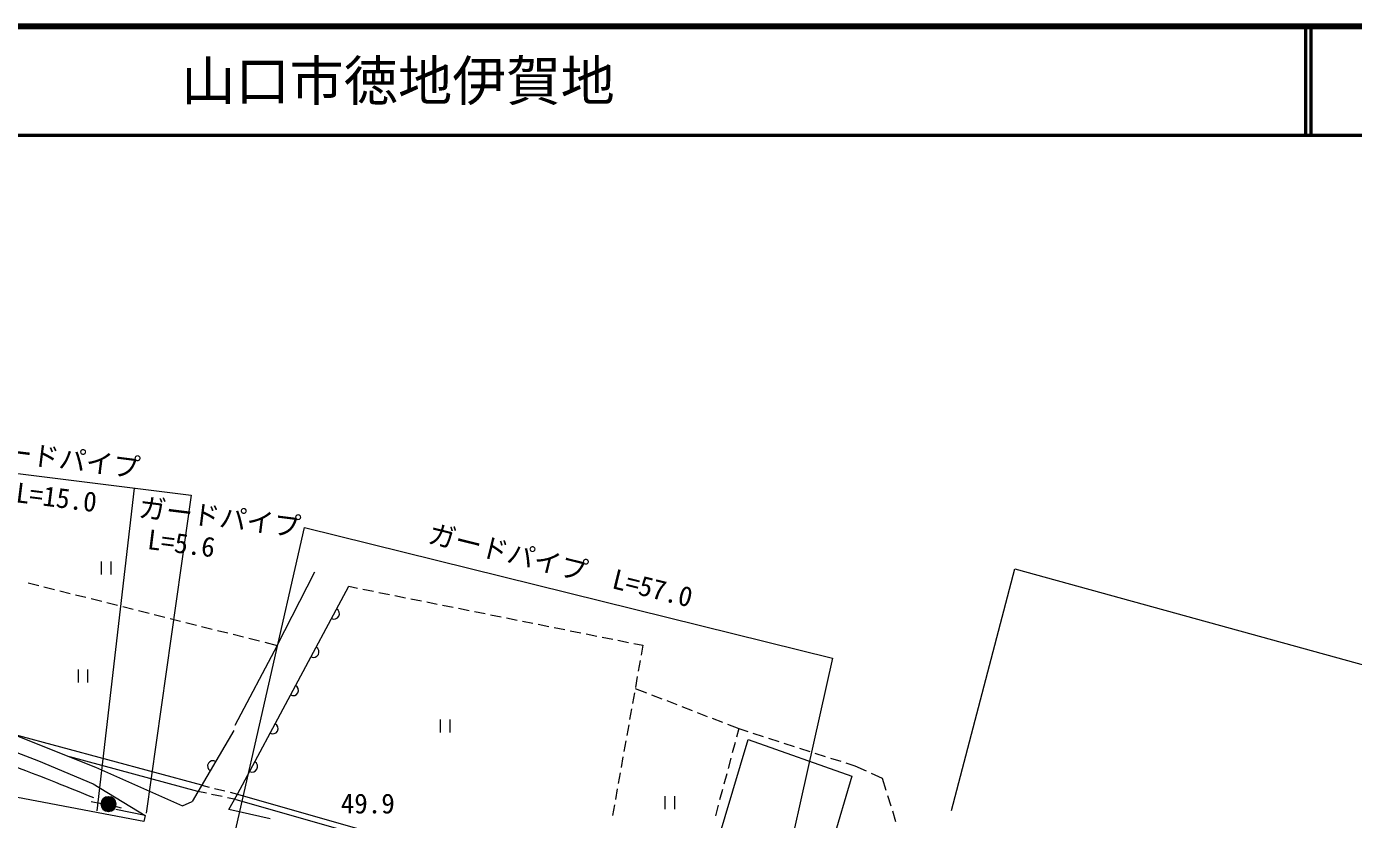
# Model space of a CAD drawing. Units: millimetres, scale not verified. Extents: x 40000 to 680000, y 20000 to 380000.
# Drawn here: x 390752 to 513186, y 306888 to 380000 of the extents above; entities that cross this region are included whole.
import ezdxf
from ezdxf.enums import TextEntityAlignment as Align

# ---------------------------------------------------------------- set-up
doc = ezdxf.new("R2010")
doc.units = ezdxf.units.MM
doc.header["$LTSCALE"] = 1000
doc.linetypes.add('CHAIN', pattern=[18.5, 12, -1.5, 3.5, -1.5])
for name, color, linetype, lineweight in [('M-BGD', 7, 'Continuous', 13), ('M-BMK', 2, 'CHAIN', 13), ('M-STR-HTXT', 7, 'Continuous', 13), ('M-TTL', 2, 'Continuous', 140), ('M-TTL-LINE', 7, 'Continuous', 50)]:
    doc.layers.add(name, color=color, linetype=linetype, lineweight=lineweight)
doc.layers.add('M-TTL-TXT', color=7, linetype='Continuous')
doc.styles.add('ＭＳ ゴシック', font='')
doc.styles.get('ＭＳ ゴシック').set_extended_font_data('MS Gothic')

msp = doc.modelspace()

# ---------------------------------------------------------------- hatches: boundary and pattern name
at = {"layer": 'M-BGD'}
msp.add_hatch(color=256, dxfattribs=at).paths.add_polyline_path([(398995, 308238, 0.97359), (397640, 308405, 0.01338), (397635, 308368, 0.41421), (398250, 307623, 0.41421)])

# ---------------------------------------------------------------- linework, layer by layer
for p, q in [((397653, 330667), (397653, 329467)), ((398553, 329467), (398553, 330667)), ((413868, 322941), (417352, 329707)), ((390902, 328710), (391872, 328466)), ((392357, 328344), (393327, 328101)), ((410217, 309226), (420479, 328386)), ((420479, 328386), (421301, 328221)), ((393812, 327979), (394782, 327735)), ((395267, 327613), (396237, 327370)), ((396722, 327248), (397691, 327004)), ((421792, 328123), (422772, 327926)), ((423262, 327828), (424243, 327632)), ((424733, 327534), (425714, 327337)), ((426204, 327239), (427184, 327043)), ((427675, 326945), (428655, 326748)), ((398176, 326883), (399146, 326639)), ((399631, 326517), (400601, 326274)), ((401086, 326152), (402056, 325908)), ((402541, 325786), (403511, 325543)), ((429145, 326650), (430126, 326454)), ((430616, 326355), (431597, 326159)), ((432087, 326061), (433068, 325864)), ((433558, 325766), (434538, 325570)), ((403996, 325421), (404966, 325177)), ((405450, 325056), (406420, 324812)), ((406905, 324690), (407875, 324447)), ((435029, 325472), (436009, 325275)), ((436499, 325177), (437480, 324981)), ((437970, 324883), (438951, 324686)), ((439441, 324588), (440422, 324392)), ((408360, 324325), (409330, 324081)), ((409815, 323959), (410785, 323716)), ((411270, 323594), (412240, 323350)), ((412725, 323229), (413868, 322941)), ((440912, 324293), (441892, 324097)), ((442383, 323999), (443363, 323803)), ((443853, 323704), (444834, 323508)), ((445324, 323410), (446305, 323213)), ((413868, 322941), (409957, 315555)), ((446795, 323115), (447617, 322951)), ((447617, 322951), (447452, 322024)), ((447365, 321531), (447189, 320547)), ((395507, 320710), (395507, 319510)), ((396407, 319510), (396407, 320710)), ((447101, 320055), (446926, 319070)), ((446838, 318578), (446663, 317593)), ((446910, 318977), (447964, 318567)), ((448430, 318386), (449362, 318024)), ((449829, 317843), (450761, 317481)), ((451227, 317300), (452159, 316938)), ((428927, 316115), (428927, 314915)), ((429827, 314915), (429827, 316115)), ((446575, 317101), (446400, 316117)), ((452625, 316757), (453557, 316395)), ((454023, 316214), (454956, 315852)), ((406914, 310047), (389577, 314725)), ((409888, 315080), (406027, 308545)), ((446312, 315624), (446137, 314640)), ((455422, 315671), (456476, 315262)), ((456476, 315262), (456265, 314476)), ((456476, 315262), (457305, 314996)), ((457782, 314843), (458734, 314538)), ((446049, 314148), (445874, 313163)), ((456135, 313993), (455874, 313028)), ((459210, 314385), (460162, 314080)), ((460638, 313927), (461591, 313622)), ((462067, 313469), (463019, 313164)), ((406567, 309459), (394733, 312672)), ((445786, 312671), (445611, 311686)), ((455744, 312545), (455484, 311579)), ((463495, 313011), (464447, 312706)), ((464923, 312553), (465876, 312248)), ((445523, 311194), (445348, 310210)), ((455354, 311097), (455094, 310131)), ((466352, 312095), (467181, 311829)), ((467181, 311829), (468215, 311367)), ((468671, 311163), (469705, 310700)), ((406914, 310047), (407595, 309877)), ((469705, 310700), (470051, 309581)), ((396706, 308552), (397655, 308346)), ((407342, 309297), (406567, 309459)), ((408810, 308989), (407831, 309194)), ((408080, 309757), (409051, 309515)), ((410074, 308724), (409299, 308886)), ((409536, 309395), (410217, 309226)), ((445260, 309717), (445085, 308733)), ((449659, 309046), (449659, 307846)), ((450559, 307846), (450559, 309046)), ((454964, 309648), (454704, 308683)), ((470198, 309103), (470493, 308147)), ((398821, 308154), (399494, 307962)), ((444997, 308241), (444822, 307256)), ((454574, 308200), (454313, 307234)), ((470641, 307669), (470935, 306714))]:
    msp.add_line(p, q, dxfattribs=at)
for points in [[(349690, 332698), (370748, 322689), (380757, 318237), (397116, 311723), (405145, 308138), (406027, 308545)], [(361312, 325864), (379676, 316954), (391844, 312308), (396911, 310179), (401686, 307253), (398996, 307812)], [(401686, 307253), (401564, 306711), (365136, 313612)], [(413238, 306947), (409429, 307820), (410217, 309226)], [(410074, 308724), (421811, 305376), (437790, 301063), (448805, 297606), (458516, 294592), (461389, 293329)], [(410217, 309226), (421950, 305879), (437936, 301564), (448961, 298104), (458699, 295082), (461600, 293806)]]:
    msp.add_lwpolyline(points, dxfattribs=at)
msp.add_lwpolyline([(453814, 302433), (457340, 314247), (466904, 310891), (465092, 304743), (463577, 305337), (462063, 300258), (460845, 300674), (460696, 300050)], close=True, dxfattribs=at)
at = {"layer": 'M-BGD', "lineweight": 25}
msp.add_circle((398315, 308303), 683, dxfattribs=at)
at = {"layer": 'M-BGD'}
for centre, start, end in [((419125, 325858), 241.82757, 61.82757), ((417237, 322332), 241.82757, 61.82757), ((415348, 318806), 241.82757, 61.82757), ((413460, 315279), 241.82757, 61.82757), ((407957, 311812), 59.42077, 239.42077), ((411571, 311753), 241.82757, 61.82757)]:
    msp.add_arc(centre, 500, start, end, dxfattribs=at)
msp.add_open_spline([(382447, 314475), (387778, 312491), (389158, 312004), (393421, 310320), (394798, 309776), (395566, 309464), (396941, 308916), (396941, 308916), (396941, 308916), (396941, 308916)], degree=3, knots=[0, 0, 0, 0, 1, 1, 1, 2, 2, 2, 3, 3, 3, 3], dxfattribs=at)
at = {"layer": 'M-BMK'}
msp.add_arc((312878, -62149), 374377, 75.88747, 81.26464, dxfattribs=at)
at = {"layer": 'M-STR-HTXT'}
msp.add_line((397275, 307691), (400726, 337431), dxfattribs=at)
for points in [[(382643, 310295), (386967, 339154), (405946, 336777), (401791, 307455)], [(409813, 304909), (416409, 333808), (465125, 321766), (458632, 292759)], [(476094, 307713), (481927, 330001), (573703, 304718), (571583, 295629)]]:
    msp.add_lwpolyline(points, dxfattribs=at)
at = {"layer": 'M-TTL'}
msp.add_line((680000, 380000), (40000, 380000), dxfattribs=at)
at = {"layer": 'M-TTL-LINE'}
for p, q in [((508747, 380000), (508747, 370000)), ((509247, 380000), (509247, 370000)), ((40000, 370000), (680000, 370000))]:
    msp.add_line(p, q, dxfattribs=at)

# ---------------------------------------------------------------- texts
at = {"layer": 'M-BGD', "style": 'ＭＳ ゴシック'}
msp.add_text('49.9', height=1833, dxfattribs=at).set_placement((422236, 306890), align=Align.BOTTOM_CENTER)
at = {"layer": 'M-STR-HTXT', "style": 'ＭＳ ゴシック'}
for s, rotation, p in [('ガードパイプ', 352.864, (393582, 338760)), ('L=15.0', 352.864, (393333, 335138)), ('ガードパイプ', 352.864, (408402, 333325)), ('L=5.6', 352.864, (404857, 330896)), ('ガードパイプ\u3000L=57.0', 346.116, (439674, 328901))]:
    msp.add_text(s, height=1833, rotation=rotation, dxfattribs=at).set_placement(p, align=Align.BOTTOM_CENTER)
at = {"layer": 'M-TTL-TXT', "style": 'ＭＳ ゴシック'}
msp.add_text('山口市徳地伊賀地', height=3666, dxfattribs=at).set_placement((405024, 375000), align=Align.MIDDLE_LEFT)

doc.saveas('drawing.dxf')
